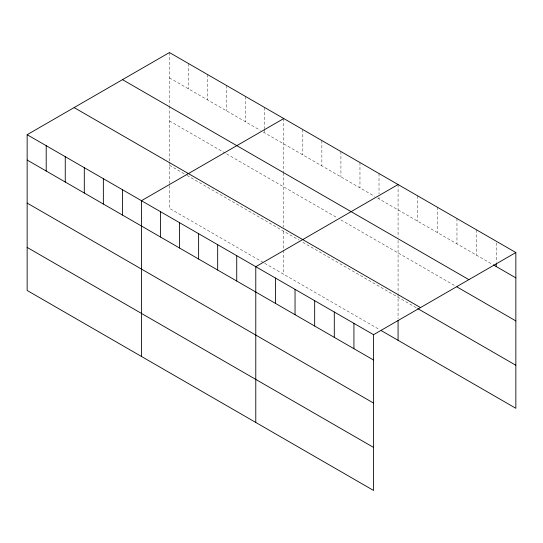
<?xml version="1.0" encoding="UTF-8"?>
<svg xmlns="http://www.w3.org/2000/svg" width="543" height="543" viewBox="0 0 543 543"><rect width="100%" height="100%" fill="white"/><g stroke="black" fill="none" stroke-linecap="round" stroke-linejoin="round"><path stroke-width="0.41" stroke-dasharray="2.71 2.04" d="M169.443 77.88L260.307 130.34M263.24 132.03L374.622 196.335M377.555 198.032L492.582 264.441M169.443 120.919L225.135 153.072M226.601 153.92L337.251 217.804M340.916 219.915L454.783 285.659M169.443 165.269L186.297 174.995M187.03 175.423L299.145 240.149M302.811 242.266L417.703 308.594M263.24 262.459L169.443 208.308L169.443 184.308M264.706 263.307L379.021 329.309M496.221 242.891L496.221 262.317M476.591 229.872L476.591 255.21M456.962 218.537L456.962 243.875M437.332 207.202L437.332 232.54M417.703 195.874L417.703 221.205M398.073 184.539L398.073 237.189M398.073 240.501L398.073 293.159M398.073 293.98L398.073 318.782M379.021 173.543L379.021 193.81M379.021 197.184L379.021 198.874M359.968 162.54L359.968 187.878M340.916 151.538L340.916 176.875M321.863 140.542L321.863 165.873M302.811 129.539L302.811 154.877M283.758 118.544L283.758 172.022M283.758 172.85L283.758 227.157M283.758 231.264L283.758 249.475M283.758 250.303L283.758 274.31M264.706 107.541L264.706 128.657M264.706 129.499L264.706 132.879M245.653 96.539L245.653 121.876M226.601 85.543L226.601 110.881M207.548 74.54L207.548 99.878M188.496 63.545L188.496 88.876M169.443 52.542L169.443 105.193M169.443 106.021L169.443 161.162M169.443 161.984L169.443 183.48"/><path stroke-width="0.81" d="M27.15 134.698L373.557 334.692L373.557 490.458L27.15 290.464L27.15 134.698L169.443 52.542L515.85 252.536L515.85 408.302L381.22 330.578M283.758 118.544L141.465 200.693L141.465 356.459M398.073 184.539L255.78 266.694L255.78 422.461M373.557 334.692L515.85 252.536M493.315 264.862L515.85 277.873M122.487 79.651L468.894 279.645M456.962 286.914L515.85 320.913M74.106 107.582L420.513 307.582M417.703 308.594L515.85 365.263M27.15 160.029L373.557 360.029M27.15 203.075L373.557 403.069M27.15 247.418L373.557 447.418M496.221 264.007L496.221 266.538M398.073 320.438L398.073 340.305M353.927 323.356L353.927 348.694M334.298 312.021L334.298 337.359M314.668 300.693L314.668 326.024M295.039 289.358L295.039 314.696M275.41 278.023L275.41 303.361M236.728 255.692L236.728 281.03M217.675 244.696L217.675 270.027M198.623 233.694L198.623 259.031M179.57 222.691L179.57 248.029M160.518 211.695L160.518 237.026M122.413 189.697L122.413 215.028M103.36 178.695L103.36 204.032M84.308 167.692L84.308 193.03M65.255 156.696L65.255 182.034M46.203 145.694L46.203 171.031"/></g></svg>
